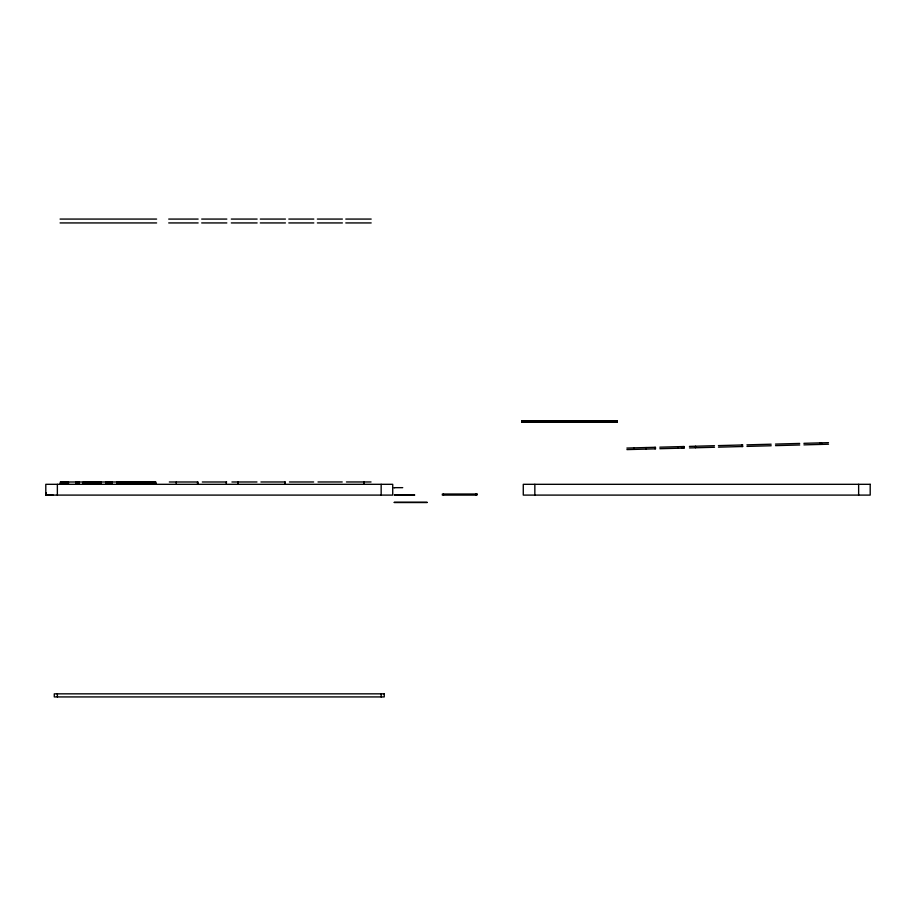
<?xml version="1.0" encoding="UTF-8"?>
<svg xmlns="http://www.w3.org/2000/svg" width="916" height="916" viewBox="0 0 916 916"><rect width="100%" height="100%" fill="white"/><g stroke="black" fill="none" stroke-linecap="round" stroke-linejoin="round"><path stroke-width="1.37" d="M626.876 448.061L655.49 447.294L655.535 448.84L626.91 449.596M659.841 447.18L684.183 446.527M689.439 446.39L714.48 445.714M718.419 445.611L742.773 444.958M746.929 444.855L771.135 444.203M775.474 444.088L799.691 443.436M803.893 443.321L828.476 442.668M659.875 448.714L684.229 448.073M689.485 447.924L714.514 447.26M718.465 447.157L742.819 446.504M746.964 446.39L771.18 445.749M775.52 445.623L799.737 444.981M803.939 444.867L828.522 444.214M60.078 219.073L156.602 219.073M168.716 219.084L198.131 219.073M201.692 219.073L226.825 219.073M231.313 219.073L257.121 219.073M260.293 219.073L285.437 219.073M288.803 219.073L313.81 219.073M317.371 219.073L342.378 219.073M345.79 219.073L371.175 219.073M60.078 222.931L156.602 222.931M168.716 222.931L198.131 222.931M201.692 222.931L226.825 222.931M231.313 222.931L257.121 222.931M260.293 222.931L285.437 222.931M288.803 222.931L313.81 222.931M317.371 222.931L342.378 222.931M345.79 222.931L371.175 222.931M617.315 420.765L521.971 420.765L521.948 422.299L617.315 422.299L617.315 420.765L617.121 422.299M155.709 484.312L155.686 481.988L60.364 481.988L60.399 484.312L60.605 481.988M169.334 481.988L197.971 481.988L197.971 484.301M202.31 481.988L226.676 481.988M231.931 481.988L256.972 481.976M260.923 481.976L285.288 481.976M289.433 481.976L313.661 481.976M318.001 481.976L342.218 481.965M346.42 481.965L371.026 481.965M402.731 487.667L394.83 487.667M46.212 492.785L45.8 495.098L392.724 495.098L392.724 484.312L45.8 484.312L45.8 495.098L53.151 495.098M394.43 494.949L397.292 494.949L394.43 495.109M397.739 494.949L400.155 494.949L397.739 495.109M400.704 494.949L403.189 494.949M403.601 494.949L406.017 494.949M406.429 494.949L408.857 494.949M409.292 494.949L411.708 494.949M412.131 494.949L414.593 494.949M400.704 495.109L403.189 495.109M403.601 495.109L405.925 494.949M406.429 495.109L408.857 495.109M409.292 495.109L411.708 495.109M412.131 495.109L414.593 495.109M394.235 502.277L427.108 502.277M394.235 502.541L427.108 502.541M821.469 442.852L821.503 444.397M821.045 442.863L821.08 444.409M820.026 442.897L820.06 444.432M742.429 444.97L742.464 446.516M741.788 444.993L741.834 446.527M695.496 446.229L695.542 447.764M683.84 446.539L683.886 448.073M683.199 446.55L683.244 448.096M681.607 446.596L681.653 448.142M678 446.687L678.035 448.233M655.066 447.306L655.1 448.851M646.135 447.546L646.169 449.08M633.838 447.878L633.883 449.413M858.635 484.312L858.635 495.098M617.029 420.765L617.029 422.299M616.605 420.765L616.605 422.299M615.827 420.765L615.827 422.299M615.002 420.765L615.002 422.299M614.109 420.765L614.109 422.299M613.17 420.765L613.17 422.299M612.186 420.765L612.186 422.299M611.167 420.765L611.167 422.299M610.102 420.765L610.102 422.299M609.014 420.765L609.014 422.299M607.892 420.765L607.892 422.299M606.747 420.765L606.747 422.299M605.579 420.765L605.579 422.299M604.4 420.765L604.4 422.299M603.22 420.765L603.22 422.299M602.533 420.765L602.533 422.299M602.041 420.765L602.041 422.299M601.56 420.765L601.56 422.299M601.102 420.765L601.102 422.299M600.633 420.765L600.633 422.299M600.175 420.765L600.175 422.299M599.728 420.765L599.728 422.299M599.282 420.765L599.282 422.299M598.835 420.765L598.835 422.299M598.4 420.765L598.4 422.299M597.953 420.765L597.953 422.299M597.518 420.765L597.518 422.299M597.072 420.765L597.072 422.299M596.625 420.765L596.625 422.299M596.282 420.765L596.282 422.299M596.064 420.765L596.064 422.299M595.847 420.765L595.847 422.299M595.64 420.765L595.64 422.299M595.434 420.765L595.434 422.299M595.24 420.765L595.24 422.299M595.045 420.765L595.045 422.299M594.862 420.765L594.862 422.299M594.679 420.765L594.679 422.299M594.495 420.765L594.495 422.299M594.312 420.765L594.312 422.299M594.14 420.765L594.14 422.299M593.98 420.765L593.808 422.299M593.648 420.765L593.648 422.299M593.453 420.765L593.453 422.299M593.282 420.765L593.282 422.299M593.144 420.765L593.144 422.299M593.018 420.765L592.904 422.299M592.824 420.765L592.675 422.299M592.503 420.765L592.538 422.299M592.423 420.765L592.423 422.299M592.274 420.765L592.263 422.299M591.999 420.765L591.896 422.299M591.805 420.765L591.805 422.299M591.702 420.765L591.587 422.299M591.484 420.765L591.358 422.299M591.232 420.765L591.232 422.299M590.957 420.765L591.106 422.299M590.809 420.765L590.809 422.299M590.648 420.765L590.648 422.299M590.477 420.765L590.477 422.299M590.293 420.765L590.293 422.299M590.087 420.765L590.087 422.299M589.881 420.765L589.881 422.299M589.652 420.765L589.652 422.299M589.4 420.765L589.274 422.299M589.148 420.765L589.148 422.299M589.011 420.765L588.862 422.299M588.725 420.765L588.725 422.299M588.564 420.765L588.564 422.299M588.404 420.765L588.404 422.299M588.221 420.765L588.221 422.299M588.038 420.765L588.038 422.299M587.866 420.765L587.866 422.299M587.534 420.765L587.694 422.299M587.374 420.765L587.374 422.299M587.225 420.765L587.225 422.299M586.938 420.765L587.076 422.299M586.801 420.765L586.801 422.299M586.549 420.765L586.549 422.299M586.32 420.765L586.32 422.299M586.103 420.765L586.103 422.299M585.896 420.765L585.896 422.299M585.713 420.765L585.713 422.299M585.553 420.765L585.553 422.299M585.393 420.765L585.255 422.299M585.129 420.765L585.129 422.299M584.9 420.765L585.015 422.299M584.717 420.765L584.66 422.299M584.465 420.765L584.477 422.299M584.374 420.765L584.339 422.299M584.236 420.765L584.248 422.299M584.042 420.765L584.042 422.299M583.458 420.765L583.458 422.299M582.874 420.765L582.874 422.299M582.29 420.765L582.29 422.299M581.706 420.765L581.591 422.299M581.58 420.765L581.454 422.299M581.397 420.765L581.339 422.299M581.179 420.765L581.087 422.299M580.984 420.765L580.87 422.299L580.744 420.765M580.458 420.765L580.607 422.299M580.343 420.765L580.343 422.299M580.08 420.765L580.217 422.299M579.942 420.765L579.942 422.299M579.794 420.765L579.794 422.299M579.645 420.765L579.645 422.299M579.313 420.765L579.485 422.299M579.13 420.765L579.13 422.299M578.946 420.765L578.946 422.299M578.82 420.765L578.82 422.299M578.683 420.765L578.683 422.299M578.5 420.765L578.5 422.299M578.34 420.765L578.168 422.299M578.007 420.765L578.007 422.299M577.859 420.765L577.859 422.299M577.698 420.765L577.698 422.299M577.538 420.765L577.538 422.299M577.378 420.765L577.206 422.299M577.046 420.765L577.046 422.299M576.885 420.765L576.885 422.299M576.736 420.765L576.736 422.299M576.576 420.765L576.576 422.299M576.416 420.765L576.244 422.299M576.084 420.765L576.084 422.299M575.924 420.765L575.924 422.299M575.763 420.765L575.763 422.299M575.614 420.765L575.614 422.299M575.454 420.765L575.454 422.299M575.282 420.765L575.122 422.299M574.962 420.765L574.962 422.299M574.801 420.765L574.801 422.299M574.641 420.765L574.641 422.299M574.492 420.765L574.492 422.299M574.321 420.765L574.16 422.299M574 420.765L574 422.299M573.84 420.765L573.828 422.299M573.679 420.765L573.679 422.299M573.519 420.765L573.519 422.299M573.359 420.765L573.198 422.299M573.027 420.765L573.027 422.299M572.729 420.765L572.729 422.299M572.42 420.765L572.42 422.299M572.088 420.765L572.088 422.299M571.767 420.765L571.767 422.299M571.435 420.765L571.435 422.299M571.115 420.765L571.115 422.299M570.805 420.765L570.805 422.299M570.531 420.765L570.531 422.299M570.37 420.765L570.347 422.299L570.256 420.765M570.118 420.765L569.958 422.299M569.866 420.765L569.763 422.299M569.649 420.765L569.649 422.299M569.523 420.765L569.386 422.299M569.237 420.765L569.237 422.299M569.122 420.765L569.122 422.299L568.859 420.765M568.721 420.765L568.721 422.299M568.573 420.765L568.573 422.299M568.424 420.765L568.252 422.299M568.092 420.765L568.092 422.299M567.909 420.765L567.909 422.299M567.725 420.765L567.725 422.299M567.599 420.765L567.599 422.299M567.279 420.765L567.462 422.299M567.119 420.765L567.119 422.299M566.947 420.765L566.947 422.299M566.786 420.765L566.786 422.299M566.638 420.765L566.638 422.299M566.477 420.765L566.477 422.299M566.317 420.765L566.157 422.299M565.985 420.765L565.985 422.299M565.825 420.765L565.825 422.299M565.664 420.765L565.664 422.299M565.515 420.765L565.515 422.299M565.355 420.765L565.195 422.299M565.023 420.765L565.023 422.299M564.863 420.765L564.863 422.299M564.703 420.765L564.703 422.299M564.542 420.765L564.542 422.299M564.393 420.765L564.233 422.299M564.061 420.765L564.061 422.299M563.901 420.765L563.901 422.299M563.741 420.765L563.741 422.299M563.58 420.765L563.58 422.299M563.42 420.765L563.42 422.299M563.26 420.765L563.1 422.299M562.939 420.765L562.939 422.299M562.756 420.765L562.779 422.299M562.55 420.765L562.619 422.299M562.458 422.299L562.355 420.765L562.298 422.299M561.977 420.765L561.977 422.299M561.806 420.765L561.806 422.299M561.634 420.765L561.634 422.299M561.451 420.765L561.451 422.299M561.268 420.765L561.268 422.299M561.084 420.765L561.084 422.299M560.89 420.765L560.89 422.299M560.695 420.765L560.695 422.299M560.489 420.765L560.489 422.299M560.283 420.765L560.283 422.299M560.088 420.765L560.088 422.299M559.894 420.765L559.894 422.299M559.71 420.765L559.71 422.299M559.527 420.765L559.527 422.299M559.355 420.765L559.355 422.299M559.195 420.765L559.195 422.299M559.058 420.765L558.989 422.299M558.703 420.765L558.749 422.299M558.554 420.765L558.52 422.299M558.474 420.765L558.371 422.299M558.13 420.765L558.233 422.299M558.027 420.765L558.027 422.299M557.924 420.765L557.81 422.299L557.569 420.765M557.443 420.765L557.443 422.299M557.168 420.765L557.306 422.299M557.031 420.765L557.031 422.299M556.871 420.765L556.871 422.299M556.63 420.765L556.756 422.299M556.47 420.765L556.47 422.299M556.344 420.765L556.344 422.299M556.069 420.765L556.207 422.299M555.932 420.765L555.932 422.299M555.783 420.765L555.646 422.299M555.508 420.765L555.508 422.299M555.371 420.765L555.371 422.299M555.222 420.765L555.073 422.299M554.924 420.765L554.924 422.299M554.764 420.765L554.764 422.299M554.638 420.765L554.501 422.299M554.363 420.765L554.363 422.299M554.191 420.765L554.191 422.299M554.031 420.765L554.031 422.299M553.882 420.765L553.733 422.299M553.585 420.765L553.585 422.299M553.447 420.765L553.447 422.299M553.195 420.765L553.321 422.299M553.035 420.765L553.035 422.299M552.875 420.765L552.875 422.299M552.588 420.765L552.726 422.299M552.451 420.765L552.451 422.299M552.325 420.765L552.325 422.299M552.039 420.765L552.176 422.299M551.901 420.765L551.901 422.299M551.764 420.765L551.65 422.299M551.524 420.765L551.524 422.299L551.295 420.765M551.169 420.765L551.169 422.299M550.928 420.765L551.043 422.299M550.711 420.765L550.814 422.299M550.619 420.765L550.539 422.299M550.379 420.765L550.31 422.299L550.127 420.765M549.978 420.765L549.955 422.299M549.646 420.765L549.646 422.299M549.199 420.765L549.199 422.299M548.764 420.765L548.764 422.299M548.352 420.765L548.352 422.299M547.928 420.765L547.928 422.299M547.516 420.765L547.516 422.299M547.104 420.765L547.104 422.299M547.012 420.765L547.012 422.299M546.737 420.765L546.692 422.299M546.6 422.299L546.497 420.765L546.36 422.299M546.222 420.765L546.222 422.299M546.073 420.765L545.936 422.299M545.799 420.765L545.799 422.299M545.661 420.765L545.661 422.299M545.524 420.765L545.386 422.299M545.249 420.765L545.249 422.299M544.963 420.765L545.1 422.299M544.825 420.765L544.825 422.299M544.699 420.765L544.699 422.299M544.447 420.765L544.447 422.299M544.299 420.765L544.299 422.299M544.161 420.765L544.001 422.299M543.864 420.765L543.864 422.299M543.715 420.765L543.715 422.299M543.428 420.765L543.566 422.299M543.28 420.765L543.28 422.299M543.131 420.765L543.131 422.299M542.993 420.765L542.993 422.299M542.833 420.765L542.696 422.299M542.547 420.765L542.547 422.299M542.398 420.765L542.398 422.299M542.261 420.765L542.112 422.299M541.963 420.765L541.963 422.299M541.814 420.765L541.814 422.299M541.528 420.765L541.665 422.299M541.379 420.765L541.379 422.299M541.23 420.765L541.23 422.299M541.093 420.765L541.093 422.299M540.795 420.765L540.932 422.299M540.646 420.765L540.646 422.299M540.429 420.765L540.429 422.299M540.291 420.765L540.291 422.299M540.154 420.765L540.016 422.299M539.879 420.765L539.879 422.299M539.742 420.765L539.742 422.299M539.604 420.765L539.455 422.299M539.318 420.765L539.318 422.299M539.043 420.765L539.18 422.299M538.906 420.765L539.009 422.299M538.734 420.765L538.768 422.299M538.585 420.765L538.574 422.299M538.448 420.765L538.333 422.299M538.196 420.765L538.196 422.299M538.07 420.765L537.944 422.299M537.818 420.765L537.818 422.299M537.577 420.765L537.692 422.299M537.452 420.765L537.326 422.299M537.142 420.765L537.142 422.299M536.959 420.765L536.959 422.299M536.765 420.765L536.765 422.299M536.581 420.765L536.581 422.299M536.398 420.765L536.398 422.299M536.215 420.765L536.215 422.299M536.032 420.765L536.032 422.299M535.849 420.765L535.849 422.299M535.665 420.765L535.665 422.299M535.482 420.765L535.482 422.299M535.299 420.765L535.299 422.299M535.116 420.765L535.116 422.299M534.933 420.765L534.933 422.299M534.841 484.312L534.841 495.098M534.749 420.765L534.749 422.299M534.566 420.765L534.566 422.299M534.383 420.765L534.383 422.299M534.2 420.765L534.2 422.299M534.028 420.765L534.028 422.299M533.845 420.765L533.845 422.299M533.662 420.765L533.662 422.299M533.478 420.765L533.478 422.299M533.295 420.765L533.295 422.299M532.929 420.765L533.112 422.299M532.746 420.765L532.746 422.299M532.574 420.765L532.574 422.299M532.391 420.765L532.391 422.299M532.207 420.765L532.207 422.299M532.024 420.765L532.024 422.299M531.852 420.765L531.852 422.299M531.669 420.765L531.669 422.299M531.486 420.765L531.486 422.299M531.303 420.765L531.303 422.299M531.131 420.765L531.131 422.299M530.948 420.765L530.948 422.299M530.765 420.765L530.765 422.299M530.593 420.765L530.593 422.299M530.41 420.765L530.41 422.299M530.238 420.765L530.238 422.299M530.055 420.765L529.872 422.299M529.7 420.765L529.7 422.299M529.517 420.765L529.517 422.299M529.345 420.765L529.345 422.299M529.162 420.765L529.162 422.299M528.99 420.765L528.99 422.299M528.818 420.765L528.818 422.299M528.635 420.765L528.635 422.299M528.463 420.765L528.463 422.299M528.28 420.765L528.28 422.299M528.108 420.765L528.108 422.299M527.937 420.765L527.937 422.299M527.753 420.765L527.753 422.299M527.41 420.765L527.582 422.299M527.227 420.765L527.227 422.299M527.112 420.765L527.112 422.299M527.009 422.299L526.895 420.765L526.677 422.299M526.563 422.299L526.448 420.765L526.345 422.299M526.231 420.765L526.128 422.299M526.024 420.765L525.91 422.299M525.807 420.765L525.738 422.299M525.589 420.765L525.521 422.299M525.452 420.765L525.315 422.299M525.246 420.765L525.166 422.299M525.097 420.765L524.971 422.299M524.902 420.765L524.776 422.299M524.719 420.765L524.559 422.299L524.41 420.765M524.318 420.765L524.318 422.299M523.998 420.765L524.078 422.299M523.872 420.765L523.872 422.299M523.712 420.765L523.712 422.299M523.563 420.765L523.414 422.299M523.265 420.765L523.265 422.299M523.116 420.765L523.116 422.299M522.956 420.765L522.956 422.299M522.807 420.765L522.704 422.299M522.521 420.765L522.464 422.299L522.246 420.765M522.074 420.765L522.154 422.299M475.873 494.022L475.873 495.098M443.493 494.022L443.493 495.098M394.556 487.827L393.891 487.827M381.159 484.312L381.159 495.098M381.159 693.836L381.159 696.927M364.007 481.965L364.007 484.278M284.933 481.976L284.933 484.289M237.988 481.988L237.988 484.301M226.332 481.988L226.332 484.301M197.535 481.988L197.535 484.301M176.307 481.988L176.307 484.312M155.651 481.988L155.594 484.312M155.319 481.988L155.422 484.312M154.999 481.988L154.999 484.312M154.22 481.988L154.22 484.312M153.396 481.988L153.396 484.312M152.503 481.988L152.503 484.312M151.564 481.988L151.564 484.312M150.579 481.988L150.579 484.312M149.56 481.988L149.56 484.312M148.495 481.988L148.495 484.312M147.407 481.988L147.407 484.312M146.285 481.988L146.285 484.312M145.14 481.988L145.14 484.312M143.972 481.988L143.972 484.312M142.793 481.988L142.793 484.312M141.614 481.988L141.614 484.312M140.927 481.988L140.927 484.312M140.434 481.988L140.434 484.312M139.953 481.988L139.953 484.312M139.495 481.988L139.495 484.312M139.026 481.988L139.026 484.312M138.579 481.988L138.579 484.312M138.121 481.988L138.121 484.312M137.675 481.988L137.675 484.312M137.228 481.988L137.228 484.312M136.793 481.988L136.793 484.312M136.347 481.988L136.347 484.312M135.912 481.988L135.912 484.312M135.465 481.988L135.465 484.312M135.018 481.988L135.018 484.312M134.675 481.988L134.675 484.312M134.457 481.988L134.457 484.312M134.24 481.988L134.24 484.312M134.034 481.988L134.034 484.312M133.828 481.988L133.828 484.312M133.633 481.988L133.633 484.312M133.438 481.988L133.438 484.312M133.255 481.988L133.255 484.312M133.072 481.988L133.072 484.312M132.889 481.988L132.889 484.312M132.717 481.988L132.717 484.312M132.545 481.988L132.373 484.312M132.202 481.988L132.202 484.312M132.041 481.988L132.041 484.312M131.847 481.988L131.847 484.312M131.675 481.988L131.675 484.312M131.538 481.988L131.538 484.312M131.412 481.988L131.309 484.312M131.217 481.988L131.068 484.312M130.851 481.988L130.931 484.312M130.679 481.988L130.679 484.312L130.576 481.988M130.29 481.988L130.393 484.312M130.095 481.988L130.198 484.312M129.98 481.988L129.98 484.312M129.751 481.988L129.877 484.312M129.625 481.988L129.625 484.312M129.499 481.988L129.351 484.312M129.202 481.988L129.202 484.312M129.042 481.988L129.042 484.312M128.87 481.988L128.87 484.312M128.687 481.988L128.687 484.312M128.48 481.988L128.48 484.312M128.274 481.988L128.274 484.312M128.045 481.988L128.045 484.312M127.793 481.988L127.793 484.312M127.668 481.988L127.668 484.312M127.542 481.988L127.542 484.312M127.255 481.988L127.404 484.312M127.118 481.988L127.118 484.312M126.958 481.988L126.958 484.312M126.797 481.988L126.797 484.312M126.614 481.988L126.614 484.312M126.431 481.988L126.431 484.312M126.259 481.988L126.087 484.312M125.927 481.988L125.927 484.312M125.767 481.988L125.767 484.312M125.618 481.988L125.618 484.312M125.481 481.988L125.332 484.312M125.194 481.988L125.194 484.312M124.942 481.988L124.942 484.312M124.713 481.988L124.713 484.312M124.496 481.988L124.496 484.312M124.29 481.988L124.29 484.312M124.107 481.988L124.107 484.312M123.946 481.988L123.786 484.312M123.649 481.988L123.649 484.312M123.523 481.988L123.408 484.312M123.294 481.988L123.294 484.312M123.042 481.988L123.145 484.312M122.939 481.988L122.87 484.312M122.778 481.988L122.675 484.312L122.629 481.988M122.435 481.988L122.435 484.312M121.851 481.988L121.851 484.312M121.267 481.988L121.267 484.312M120.683 481.988L120.683 484.312M119.973 481.988L120.099 484.312M119.778 481.988L119.882 484.312M119.71 484.312L119.607 481.988L119.549 484.312M119.378 481.988L119.263 484.312M119.137 481.988L119.137 484.312M119 481.988L118.851 484.312L118.737 481.988M118.611 481.988L118.473 484.312M118.336 481.988L118.336 484.312M118.187 481.988L118.187 484.312M118.038 481.988L117.878 484.312M117.706 481.988L117.706 484.312M117.523 481.988L117.523 484.312M117.34 481.988L117.34 484.312M117.214 481.988L117.214 484.312M117.076 481.988L117.076 484.312M116.893 481.988L116.893 484.312M112.153 481.988L112.153 484.312M111.912 481.988L111.912 484.312M111.683 481.988L111.592 484.312M111.42 481.988L111.42 484.312M111.122 481.988L111.122 484.312M110.813 481.988L110.813 484.312M110.481 481.988L110.481 484.312M110.16 481.988L110.16 484.312M109.828 481.988L109.828 484.312M109.508 481.988L109.508 484.312M109.199 481.988L109.199 484.312M108.924 481.988L108.924 484.312M108.741 481.988L108.764 484.312M108.626 481.988L108.661 484.312M108.512 481.988L108.431 484.312M108.26 481.988L108.157 484.312M108.042 481.988L108.042 484.312M107.916 481.988L107.779 484.312M107.63 481.988L107.63 484.312M107.516 481.988L107.39 484.312M107.252 481.988L107.252 484.312M107.115 481.988L107.115 484.312M106.966 481.988L106.817 484.312M106.645 481.988L106.645 484.312M106.485 481.988L106.485 484.312M106.302 481.988L106.302 484.312M106.119 481.988L106.119 484.312L105.855 481.988M105.672 481.988L105.672 484.312M101.138 481.988L101.138 484.312M100.943 481.988L100.943 484.312M100.749 481.988L100.749 484.312M100.565 481.988L100.565 484.312M100.371 481.988L100.382 484.312M100.199 481.988L100.199 484.312M100.027 481.988L100.027 484.312M99.844 481.988L99.844 484.312M99.661 481.988L99.661 484.312M99.478 481.988L99.478 484.312M99.283 481.988L99.283 484.312M99.088 481.988L99.088 484.312M98.882 481.988L98.882 484.312M98.676 481.988L98.676 484.312M98.481 481.988L98.481 484.312M98.287 481.988L98.287 484.312M98.104 481.988L98.104 484.312M97.92 481.988L97.92 484.312M97.749 481.988L97.749 484.312M97.588 481.988L97.451 484.312M97.279 481.988L97.279 484.312M97.245 484.312L97.085 481.988L97.016 484.312M96.707 481.988L96.764 484.312M96.672 481.988L96.627 484.312M96.42 481.988L96.317 484.312M96.203 481.988L96.203 484.312M95.962 481.988L96.088 484.312M95.837 481.988L95.837 484.312M95.562 481.988L95.699 484.312M95.424 481.988L95.424 484.312M95.264 481.988L95.264 484.312M95.149 481.988L95.024 484.312M94.863 481.988L94.863 484.312M94.737 481.988L94.6 484.312M94.463 481.988L94.463 484.312M94.325 481.988L94.325 484.312M94.176 481.988L94.039 484.312M93.901 481.988L93.901 484.312M93.764 481.988L93.764 484.312M93.466 481.988L93.615 484.312M93.317 481.988L93.317 484.312M93.157 481.988L93.157 484.312M93.031 481.988L92.894 484.312M92.756 481.988L92.756 484.312M92.585 481.988L92.585 484.312M92.424 481.988L92.424 484.312M92.276 481.988L92.127 484.312M91.978 481.988L91.978 484.312M91.84 481.988L91.84 484.312M91.589 481.988L91.715 484.312M91.428 481.988L91.428 484.312M91.268 481.988L91.268 484.312M90.982 481.988L91.119 484.312M90.844 481.988L90.844 484.312M90.718 481.988L90.718 484.312M90.569 481.988L90.432 484.312M90.295 481.988L90.295 484.312M90.043 481.988L90.157 484.312M89.917 481.988L89.917 484.312M89.802 481.988L89.688 484.312M89.562 481.988L89.436 484.312M89.321 481.988L89.321 484.312M89.104 481.988L89.207 484.312M89.012 481.988L88.932 484.312M88.852 481.988L88.703 484.312M88.646 481.988L88.486 484.312M88.428 481.988L88.371 484.312M88.039 481.988L88.039 484.312M87.593 481.988L87.593 484.312M87.157 481.988L87.157 484.312M86.745 481.988L86.745 484.312M86.322 481.988L86.322 484.312M85.909 481.988L85.909 484.312M85.085 481.988L85.085 484.312M83.219 484.312L83.219 481.988L82.99 484.312M78.971 481.988L79.039 484.312M76.841 481.988L76.841 484.312M76.726 481.988L76.749 484.312M75.719 481.988L75.719 484.312M68.448 481.988L68.448 484.312M68.265 481.988L68.265 484.312M68.093 481.988L68.093 484.312M67.91 481.988L67.91 484.312M67.738 481.988L67.738 484.312M67.555 481.988L67.555 484.312M67.383 481.988L67.383 484.312M67.212 481.988L67.212 484.312M67.028 481.988L67.028 484.312M66.857 481.988L66.857 484.312M66.673 481.988L66.673 484.312M66.502 481.988L66.502 484.312M66.147 481.988L66.33 484.312M65.975 481.988L65.975 484.312M65.402 481.988L65.402 484.312M65.288 481.988L65.288 484.312M65.173 481.988L65.07 484.312M64.956 481.988L64.841 484.312M64.738 481.988L64.624 484.312M64.521 481.988L64.521 484.312M64.418 481.988L64.303 484.312M64.131 481.988L64.063 484.312M63.983 481.988L63.914 484.312M63.708 481.988L63.777 484.312M63.559 481.988L63.49 484.312M63.296 481.988L63.422 484.312M63.112 481.988L63.227 484.312M62.952 481.988L63.055 484.312M62.803 481.988L62.735 484.312L62.563 481.988M62.471 481.988L62.414 484.312M62.265 481.988L62.265 484.312M62.105 481.988L61.956 484.312M61.807 481.988L61.807 484.312M61.349 481.988L61.349 484.312M61.097 481.988L61.097 484.312M60.914 481.988L60.983 484.312M60.696 481.988L60.754 484.312M57.364 484.312L57.364 495.098M57.364 693.836L57.364 696.927M870.2 484.312L523.276 484.312L523.276 495.098L870.2 495.098L870.2 484.312M477.018 494.022L442.348 494.022L442.336 495.098L477.018 495.098L477.03 494.022M384.251 693.836L54.284 693.836L54.284 696.927L384.251 696.927L384.251 693.836M85.497 484.312L85.497 481.988L85.406 484.312"/></g></svg>
